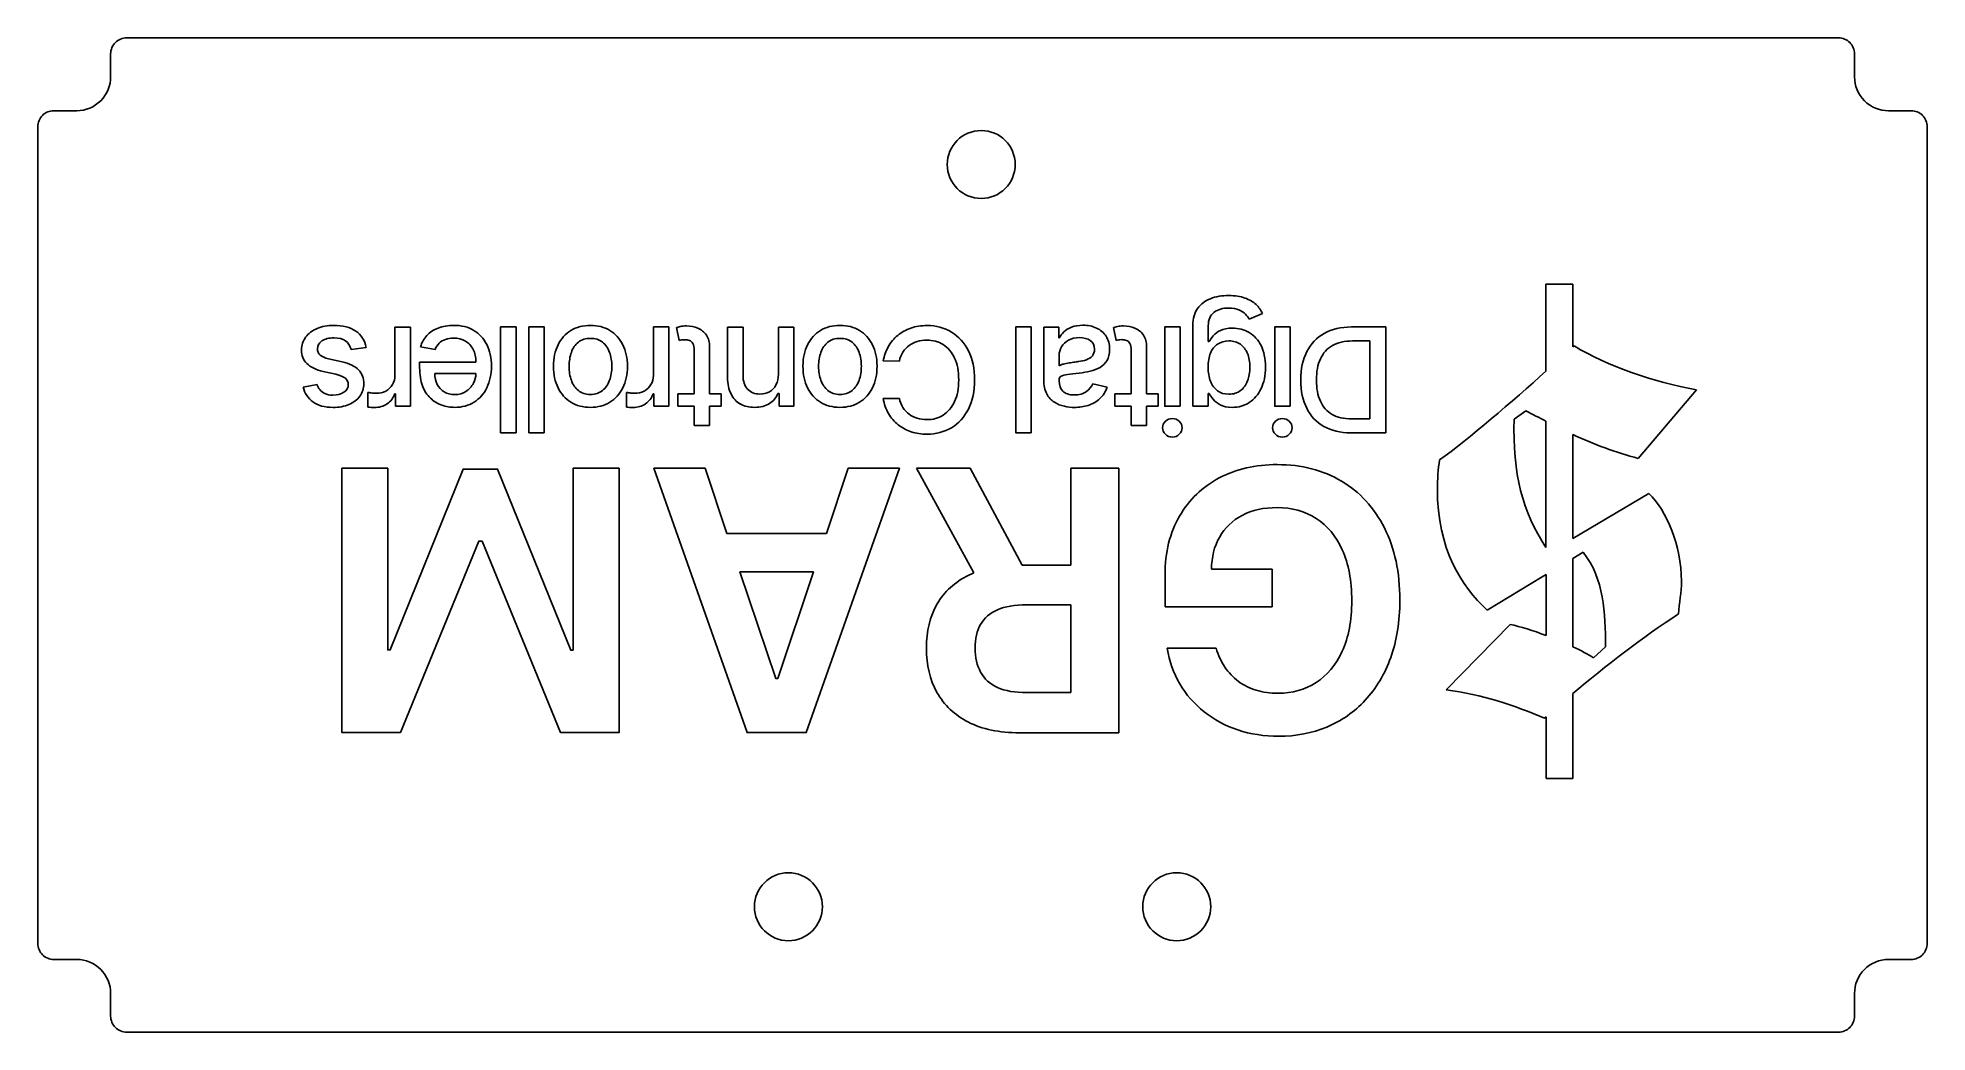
# Model space of a CAD drawing. Header units: millimetres. Extents: x 54 to 349, y 46 to 201.
import ezdxf

# ---------------------------------------------------------------- set-up
doc = ezdxf.new("R2010")
doc.units = ezdxf.units.MM
doc.layers.get('0').update_dxf_attribs({"linetype": 'CONTINUOUS'})

msp = doc.modelspace()

# ---------------------------------------------------------------- linework, layer by layer
for p, q in [((293.69, 162.94), (289.51, 162.94)), ((289.51, 162.94), (289.51, 149.36)), ((293.69, 153.19), (293.69, 162.94)), ((112.33, 156.27), (109.92, 156.27)), ((109.92, 156.27), (109.92, 148.72)), ((112.33, 143.9), (112.33, 156.27)), ((152.65, 156.28), (150.25, 156.28)), ((150.25, 156.28), (150.25, 148.72)), ((152.65, 143.9), (152.65, 156.28)), ((164.23, 156.27), (161.82, 156.27)), ((161.82, 156.27), (161.82, 148.4)), ((164.23, 148.69), (164.23, 156.27)), ((172.15, 156.27), (169.74, 156.27)), ((169.74, 156.27), (169.74, 148.92)), ((172.15, 143.9), (172.15, 156.27)), ((213.49, 156.27), (211.14, 156.27)), ((211.14, 156.27), (211.14, 148.05)), ((213.49, 154.58), (213.49, 156.27)), ((234.42, 156.55), (234.42, 143.9)), ((236.82, 154.02), (236.82, 156.45)), ((243.2, 157.52), (245.27, 158.38)), ((264.53, 156.28), (259.18, 156.28)), ((264.53, 139.77), (264.53, 156.28)), ((153.84, 156.18), (154.28, 154.19)), ((154.61, 154.26), (154.61, 154.25)), ((213.59, 154.58), (213.49, 154.58)), ((222.03, 156.18), (222.47, 154.19)), ((236.98, 154.02), (236.82, 154.02)), ((259.32, 154.1), (262.04, 154.1)), ((262.04, 154.1), (262.04, 141.94)), ((293.93, 153.31), (293.69, 153.19)), ((101.66, 150.84), (99.57, 151.3)), ((103.08, 152.74), (105.41, 153.1)), ((122.56, 150.81), (113.77, 150.81)), ((113.77, 150.81), (113.77, 149.96)), ((113.92, 153.18), (116.2, 152.77)), ((156.61, 152.64), (156.61, 145.83)), ((159.01, 145.83), (159.01, 153.14)), ((186.11, 150.97), (188.62, 150.96)), ((213.55, 150.21), (213.55, 151.81)), ((213.55, 151.81), (213.55, 151.81)), ((224.8, 152.64), (224.8, 145.83)), ((227.2, 145.83), (227.2, 153.14)), ((227.2, 153.14), (227.2, 153.14)), ((237.17, 152.21), (237.17, 152.21)), ((254.31, 151.31), (254.32, 151.31)), ((98.73, 149.34), (100.7, 148.89)), ((116.13, 149.01), (122.56, 149.01)), ((122.56, 149.01), (122.56, 149.01)), ((213.55, 147.9), (213.55, 147.96)), ((221.05, 146.9), (218.78, 147.41)), ((97.77, 147.3), (95.59, 146.91)), ((104.44, 145.48), (104.43, 145.49)), ((105.71, 146.07), (105.71, 143.77)), ((109.87, 145.86), (110, 145.86)), ((110, 145.86), (110, 143.9)), ((115.45, 145.17), (115.45, 145.17)), ((146.03, 146.08), (146.03, 143.77)), ((150.2, 145.87), (150.33, 145.87)), ((150.33, 145.87), (150.33, 143.9)), ((156.61, 145.83), (154.07, 145.83)), ((154.07, 145.83), (154.07, 143.9)), ((160.83, 145.83), (159.01, 145.83)), ((160.83, 143.9), (160.83, 145.83)), ((169.68, 145.91), (169.84, 145.91)), ((169.84, 145.91), (169.84, 143.9)), ((188.63, 145.14), (186.11, 145.14)), ((224.8, 145.83), (222.26, 145.83)), ((222.26, 145.83), (222.26, 143.9)), ((229.02, 145.83), (227.2, 145.83)), ((229.02, 143.9), (229.02, 145.83)), ((236.78, 145.91), (236.95, 145.91)), ((236.78, 143.9), (236.78, 145.91)), ((303.91, 135.78), (312.97, 146.46)), ((106.73, 143.71), (106.73, 143.71)), ((110, 143.9), (112.33, 143.9)), ((150.33, 143.9), (152.66, 143.9)), ((152.66, 143.9), (152.65, 143.9)), ((154.07, 143.9), (156.61, 143.9)), ((156.61, 143.9), (156.61, 140.93)), ((159.01, 140.93), (159.01, 143.9)), ((159.01, 143.9), (160.83, 143.9)), ((163.82, 144.26), (163.82, 144.27)), ((169.84, 143.9), (172.15, 143.9)), ((222.26, 143.9), (224.8, 143.9)), ((224.8, 143.9), (224.8, 140.93)), ((227.2, 140.93), (227.2, 143.9)), ((227.2, 143.9), (229.02, 143.9)), ((234.42, 143.9), (236.78, 143.9)), ((262.04, 141.94), (259.17, 141.94)), ((284.52, 141.92), (286.38, 143.2)), ((289.51, 141.58), (289.51, 121.9)), ((156.61, 140.93), (159.01, 140.93)), ((196.74, 140.57), (196.74, 140.56)), ((224.8, 140.93), (227.2, 140.93)), ((254.85, 140.76), (254.85, 140.76)), ((259.02, 139.77), (264.53, 139.77)), ((293.69, 123.28), (293.69, 139.49)), ((199.65, 134.24), (191.31, 134.24)), ((191.31, 134.24), (200.24, 117.91)), ((207.76, 119.14), (199.65, 134.24)), ((222.84, 134.24), (215.37, 134.24)), ((215.37, 134.24), (215.37, 119.14)), ((222.84, 92.99), (222.84, 134.24)), ((257.59, 132.25), (257.59, 132.24)), ((305.54, 130.32), (293.69, 123.28)), ((293.69, 120.16), (295.32, 121.14)), ((295.32, 121.14), (295.32, 121.14)), ((215.36, 119.14), (207.76, 119.14)), ((215.37, 119.14), (215.36, 119.14)), ((246.81, 118.49), (237.3, 118.49)), ((246.81, 112.65), (246.81, 118.49)), ((293.69, 106.39), (293.69, 120.16)), ((230.07, 117.61), (230.07, 112.65)), ((280.34, 112.09), (288.92, 117.31)), ((288.92, 117.31), (289.52, 117.66)), ((289.52, 117.66), (289.52, 108.14)), ((208.48, 112.93), (215.36, 112.93)), ((215.36, 112.93), (215.36, 99.24)), ((230.07, 112.65), (246.81, 112.65)), ((283.94, 109.88), (273.96, 99.67)), ((238.03, 106.17), (230.42, 106.17)), ((298.8, 106.39), (296.94, 104.65)), ((215.36, 99.24), (208.51, 99.24)), ((293.69, 85.86), (293.69, 99.09)), ((289.28, 95.25), (289.52, 95.49)), ((289.52, 95.49), (289.52, 85.86)), ((207.37, 92.99), (222.84, 92.99)), ((289.52, 85.86), (293.69, 85.86))]:
    msp.add_line(p, q)
msp.add_lwpolyline([(68.06, 201.38, 0.414214), (65.56, 198.88), (65.56, 195.33, -0.415317), (60.26, 190.01), (56.69, 190.01, 0.414214), (54.19, 187.51), (54.19, 60.12, 0.414214), (56.69, 57.62), (60.26, 57.62, -0.414214), (65.56, 52.32), (65.56, 48.78, 0.414214), (68.06, 46.28), (335.15, 46.28, 0.414214), (337.65, 48.78), (337.65, 52.32, -0.414214), (342.95, 57.62), (346.49, 57.62, 0.414214), (348.99, 60.12), (348.99, 187.51, 0.414214), (346.49, 190.01), (342.95, 190.01, -0.414214), (337.65, 195.31), (337.65, 198.88, 0.414214), (335.15, 201.38)], format="xyb", close=True)
for points in [[(128.81, 139.77), (126.41, 139.77), (126.41, 156.28), (128.81, 156.28)], [(133.21, 139.77), (130.81, 139.77), (130.81, 156.28), (133.21, 156.28)], [(209.17, 139.77), (206.77, 139.77), (206.77, 156.28), (209.17, 156.28)], [(232.43, 143.9), (230.03, 143.9), (230.03, 156.28), (232.43, 156.28)], [(249.59, 143.9), (247.18, 143.9), (247.18, 156.28), (249.59, 156.28)], [(137.72, 105.85), (137.34, 105.85), (125.94, 134.12), (120.58, 134.12), (109.18, 105.91), (108.8, 105.91), (108.8, 134.25), (101.63, 134.25), (101.63, 93), (110.77, 93), (123.02, 122.89), (123.5, 122.89), (135.75, 93), (144.89, 93), (144.89, 134.25), (137.72, 134.25)], [(177.23, 124.08), (161.72, 124.08), (158.31, 134.25), (150.33, 134.25), (164.87, 93), (174.09, 93), (188.62, 134.25), (180.64, 134.25), (177.23, 124.08)], [(169.65, 101.46), (169.32, 101.46), (163.74, 118.07), (175.22, 118.07)]]:
    msp.add_lwpolyline(points, close=True)
at = {"extrusion": (0, 0, -1)}
for centre in [(-201.39, 181.62), (-171.31, 65.85), (-231.9, 65.85)]:
    msp.add_circle(centre, 5.3, dxfattribs=at)
for points in [[(237.16, 160.69), (236.32, 160.36), (235.65, 159.85), (235.16, 159.17)], [(240, 161.18), (238.95, 161.18), (238, 161.02), (237.16, 160.69)], [(237.72, 158.57), (238.31, 159.01), (239.07, 159.23), (239.98, 159.23)], [(239.98, 159.23), (240.65, 159.23), (241.19, 159.14), (241.61, 158.95)], [(242.54, 160.79), (241.83, 161.05), (240.99, 161.18), (240, 161.18)], [(244.27, 159.77), (243.82, 160.2), (243.25, 160.54), (242.54, 160.79)], [(245.27, 158.38), (245.05, 158.88), (244.71, 159.35), (244.27, 159.77)], [(100.4, 156.52), (99.4, 156.52), (98.52, 156.36), (97.77, 156.03)], [(103.8, 155.63), (102.92, 156.23), (101.79, 156.52), (100.4, 156.52)], [(119.08, 156.53), (118.17, 156.53), (117.37, 156.39), (116.66, 156.11)], [(122.22, 155.74), (121.34, 156.27), (120.3, 156.53), (119.08, 156.53)], [(140.42, 156.53), (139.26, 156.53), (138.25, 156.26), (137.38, 155.73)], [(143.46, 155.73), (142.59, 156.26), (141.58, 156.53), (140.42, 156.53)], [(154.43, 156.34), (154.18, 156.29), (153.98, 156.23), (153.84, 156.18)], [(155.4, 156.44), (155.02, 156.43), (154.69, 156.4), (154.43, 156.34)], [(157.18, 156.1), (156.63, 156.33), (156.04, 156.45), (155.4, 156.44)], [(179.35, 156.53), (178.2, 156.53), (177.18, 156.26), (176.32, 155.73)], [(182.39, 155.73), (181.52, 156.26), (180.51, 156.53), (179.35, 156.53)], [(192.93, 156.5), (192.02, 156.5), (191.18, 156.37), (190.42, 156.1)], [(196.75, 155.48), (195.63, 156.16), (194.36, 156.5), (192.93, 156.5)], [(215.49, 156.25), (215, 156.05), (214.6, 155.8), (214.29, 155.5)], [(217.25, 156.55), (216.56, 156.55), (215.98, 156.45), (215.49, 156.25)], [(219.37, 156.11), (218.74, 156.4), (218.03, 156.55), (217.25, 156.55)], [(222.63, 156.34), (222.37, 156.29), (222.17, 156.23), (222.03, 156.18)], [(223.59, 156.44), (223.21, 156.43), (222.89, 156.4), (222.63, 156.34)], [(225.37, 156.1), (224.82, 156.33), (224.23, 156.45), (223.59, 156.44)], [(235.16, 159.17), (234.67, 158.49), (234.42, 157.62), (234.42, 156.55)], [(236.82, 156.45), (236.82, 157.42), (237.12, 158.13), (237.72, 158.57)], [(241.61, 158.95), (242.03, 158.76), (242.37, 158.54), (242.61, 158.27)], [(242.61, 158.27), (242.86, 158.01), (243.05, 157.76), (243.2, 157.52)], [(259.18, 156.28), (257.51, 156.28), (256.08, 155.94), (254.9, 155.28)], [(95.98, 154.67), (95.56, 154.1), (95.34, 153.44), (95.34, 152.69)], [(97.77, 156.03), (97.01, 155.7), (96.41, 155.25), (95.98, 154.67)], [(97.82, 152.87), (97.82, 153.35), (98.05, 153.75), (98.53, 154.09)], [(98.53, 154.09), (99, 154.42), (99.63, 154.58), (100.42, 154.58)], [(100.42, 154.58), (101.15, 154.58), (101.73, 154.43), (102.18, 154.12)], [(102.18, 154.12), (102.64, 153.81), (102.93, 153.35), (103.08, 152.74)], [(105.41, 153.1), (105.21, 154.19), (104.67, 155.04), (103.8, 155.63)], [(114.9, 154.95), (114.43, 154.44), (114.1, 153.86), (113.92, 153.18)], [(116.66, 156.11), (115.96, 155.84), (115.37, 155.45), (114.9, 154.95)], [(116.2, 152.77), (116.34, 153.16), (116.56, 153.48), (116.83, 153.75)], [(116.83, 153.75), (117.1, 154.01), (117.43, 154.21), (117.8, 154.34)], [(117.8, 154.34), (118.18, 154.47), (118.6, 154.54), (119.05, 154.54)], [(119.05, 154.54), (119.76, 154.54), (120.37, 154.39), (120.9, 154.08)], [(120.9, 154.08), (121.43, 153.78), (121.83, 153.34), (122.13, 152.76)], [(124.26, 153.52), (123.78, 154.48), (123.1, 155.22), (122.22, 155.74)], [(124.97, 150.17), (124.97, 151.44), (124.73, 152.57), (124.26, 153.52)], [(135.37, 153.5), (134.89, 152.54), (134.65, 151.42), (134.65, 150.14)], [(137.38, 155.73), (136.52, 155.2), (135.85, 154.45), (135.37, 153.5)], [(137.44, 152.32), (137.68, 152.98), (138.05, 153.51), (138.54, 153.91)], [(138.54, 153.91), (139.04, 154.3), (139.66, 154.5), (140.41, 154.5)], [(140.41, 154.5), (141.16, 154.5), (141.8, 154.3), (142.29, 153.91)], [(142.29, 153.91), (142.79, 153.51), (143.16, 152.98), (143.4, 152.32)], [(145.47, 153.5), (145, 154.45), (144.32, 155.2), (143.46, 155.73)], [(146.19, 150.14), (146.19, 151.43), (145.95, 152.54), (145.47, 153.5)], [(154.28, 154.19), (154.36, 154.21), (154.47, 154.23), (154.61, 154.26)], [(154.61, 154.25), (154.76, 154.28), (154.93, 154.29), (155.12, 154.29)], [(155.12, 154.29), (155.38, 154.29), (155.63, 154.25), (155.85, 154.17)], [(155.85, 154.17), (156.07, 154.09), (156.25, 153.93), (156.39, 153.69)], [(156.39, 153.69), (156.53, 153.46), (156.61, 153.11), (156.61, 152.64)], [(158.51, 155), (158.17, 155.5), (157.72, 155.86), (157.18, 156.1)], [(159.01, 153.14), (159.01, 153.89), (158.84, 154.51), (158.51, 155)], [(174.3, 153.5), (173.82, 152.54), (173.58, 151.42), (173.58, 150.15)], [(176.32, 155.73), (175.45, 155.2), (174.78, 154.46), (174.3, 153.5)], [(176.38, 152.32), (176.62, 152.98), (176.98, 153.51), (177.48, 153.91)], [(177.48, 153.91), (177.97, 154.31), (178.59, 154.5), (179.35, 154.5)], [(179.35, 154.5), (180.1, 154.5), (180.73, 154.31), (181.23, 153.91)], [(181.23, 153.91), (181.73, 153.51), (182.09, 152.98), (182.33, 152.32)], [(184.41, 153.5), (183.93, 154.46), (183.26, 155.2), (182.39, 155.73)], [(185.13, 150.15), (185.13, 151.43), (184.89, 152.54), (184.41, 153.5)], [(188.36, 154.96), (187.76, 154.47), (187.27, 153.88), (186.89, 153.2)], [(190.42, 156.1), (189.65, 155.83), (188.96, 155.45), (188.36, 154.96)], [(189.18, 152.36), (189.44, 152.76), (189.76, 153.11), (190.15, 153.38)], [(190.15, 153.38), (190.53, 153.66), (190.96, 153.87), (191.42, 154.02)], [(191.42, 154.02), (191.89, 154.16), (192.39, 154.23), (192.91, 154.23)], [(192.91, 154.23), (193.85, 154.23), (194.7, 154), (195.45, 153.52)], [(195.45, 153.52), (196.2, 153.05), (196.8, 152.35), (197.23, 151.43)], [(199.39, 152.56), (198.74, 153.83), (197.87, 154.8), (196.75, 155.48)], [(214.29, 155.5), (213.98, 155.2), (213.74, 154.89), (213.59, 154.58)], [(213.92, 153.18), (214.17, 153.61), (214.54, 153.95), (215.01, 154.22)], [(215.01, 154.22), (215.49, 154.48), (216.06, 154.61), (216.72, 154.61)], [(216.72, 154.61), (217.39, 154.61), (217.97, 154.46), (218.41, 154.15)], [(218.41, 154.15), (218.85, 153.85), (219.07, 153.4), (219.07, 152.8)], [(220.87, 154.83), (220.51, 155.39), (220, 155.82), (219.37, 156.11)], [(221.43, 152.78), (221.43, 153.59), (221.24, 154.27), (220.87, 154.83)], [(222.47, 154.19), (222.55, 154.21), (222.66, 154.23), (222.8, 154.26)], [(222.8, 154.26), (222.95, 154.28), (223.12, 154.3), (223.31, 154.3)], [(223.31, 154.3), (223.57, 154.3), (223.82, 154.25), (224.04, 154.17)], [(224.04, 154.17), (224.26, 154.09), (224.45, 153.93), (224.59, 153.7)], [(224.59, 153.7), (224.72, 153.46), (224.8, 153.11), (224.8, 152.64)], [(226.7, 155), (226.36, 155.5), (225.92, 155.86), (225.37, 156.1)], [(227.2, 153.14), (227.2, 153.89), (227.04, 154.51), (226.7, 155)], [(237.6, 154.9), (237.33, 154.58), (237.12, 154.28), (236.98, 154.02)], [(237.17, 152.21), (237.42, 152.82), (237.79, 153.29), (238.27, 153.61)], [(238.72, 155.74), (238.25, 155.5), (237.87, 155.22), (237.6, 154.9)], [(238.27, 153.61), (238.75, 153.94), (239.34, 154.1), (240.03, 154.1)], [(240.56, 156.09), (239.81, 156.09), (239.19, 155.97), (238.72, 155.74)], [(240.03, 154.1), (240.72, 154.1), (241.34, 153.93), (241.83, 153.58)], [(243.2, 155.4), (242.42, 155.86), (241.54, 156.09), (240.56, 156.09)], [(241.83, 153.58), (242.31, 153.24), (242.68, 152.76), (242.93, 152.15)], [(245.05, 153.37), (244.6, 154.27), (243.98, 154.95), (243.2, 155.4)], [(245.73, 150.04), (245.73, 151.36), (245.51, 152.46), (245.05, 153.37)], [(254.9, 155.28), (253.71, 154.62), (252.81, 153.67), (252.19, 152.43)], [(254.32, 151.31), (254.73, 152.22), (255.35, 152.91), (256.19, 153.38)], [(256.19, 153.38), (257.02, 153.86), (258.06, 154.1), (259.32, 154.1)], [(312.97, 146.46), (306.23, 147.74), (299.04, 150.17), (293.93, 153.31)], [(95.34, 152.69), (95.34, 151.82), (95.62, 151.11), (96.18, 150.56)], [(96.18, 150.56), (96.74, 150.01), (97.59, 149.6), (98.73, 149.34)], [(98.25, 151.9), (97.96, 152.16), (97.82, 152.49), (97.82, 152.87)], [(99.57, 151.3), (98.98, 151.44), (98.54, 151.64), (98.25, 151.9)], [(104.22, 149.59), (103.67, 150.16), (102.82, 150.58), (101.66, 150.84)], [(122.13, 152.76), (122.4, 152.22), (122.54, 151.57), (122.56, 150.81)], [(137.09, 150.14), (137.09, 150.93), (137.21, 151.66), (137.44, 152.32)], [(143.4, 152.32), (143.64, 151.66), (143.76, 150.93), (143.76, 150.14)], [(176.02, 150.14), (176.02, 150.93), (176.14, 151.66), (176.38, 152.32)], [(182.33, 152.32), (182.57, 151.66), (182.69, 150.93), (182.69, 150.14)], [(186.89, 153.2), (186.51, 152.52), (186.25, 151.78), (186.11, 150.97)], [(188.62, 150.96), (188.73, 151.49), (188.91, 151.95), (189.18, 152.36)], [(197.23, 151.43), (197.66, 150.51), (197.88, 149.37), (197.88, 148.03)], [(200.35, 148.02), (200.35, 149.79), (200.03, 151.29), (199.39, 152.56)], [(213.55, 151.81), (213.55, 152.29), (213.67, 152.75), (213.92, 153.18)], [(214.05, 150.45), (213.8, 150.38), (213.64, 150.3), (213.55, 150.21)], [(214.88, 150.63), (214.57, 150.58), (214.29, 150.52), (214.05, 150.45)], [(215.79, 150.77), (215.49, 150.73), (215.19, 150.69), (214.88, 150.63)], [(216.53, 150.87), (216.33, 150.84), (216.09, 150.81), (215.79, 150.77)], [(217.81, 151.17), (217.42, 151.03), (217, 150.93), (216.53, 150.87)], [(218.73, 151.77), (218.5, 151.51), (218.19, 151.31), (217.81, 151.17)], [(219.07, 152.8), (219.07, 152.38), (218.96, 152.03), (218.73, 151.77)], [(219.93, 149.98), (220.39, 150.24), (220.75, 150.6), (221.02, 151.05)], [(221.02, 151.05), (221.29, 151.51), (221.43, 152.08), (221.43, 152.78)], [(236.8, 150.01), (236.8, 150.85), (236.92, 151.6), (237.17, 152.21)], [(242.93, 152.15), (243.18, 151.54), (243.3, 150.82), (243.3, 150.01)], [(252.19, 152.43), (251.56, 151.2), (251.25, 149.72), (251.25, 148)], [(253.69, 148), (253.69, 149.29), (253.9, 150.41), (254.31, 151.31)], [(100.7, 148.89), (101.38, 148.73), (101.87, 148.52), (102.18, 148.27)], [(102.18, 148.27), (102.48, 148.02), (102.64, 147.68), (102.64, 147.27)], [(105.05, 147.4), (105.05, 148.29), (104.77, 149.01), (104.22, 149.59)], [(104.43, 145.49), (104.84, 146.04), (105.05, 146.67), (105.05, 147.4)], [(109.92, 148.72), (109.92, 148.18), (109.8, 147.7), (109.54, 147.28)], [(113.77, 149.96), (113.77, 148.84), (113.92, 147.88), (114.22, 147.09)], [(116.52, 147.32), (116.26, 147.81), (116.13, 148.37), (116.13, 149.01)], [(122.16, 147.51), (121.89, 146.99), (121.5, 146.55), (121, 146.23)], [(122.56, 149.01), (122.53, 148.48), (122.4, 147.98), (122.16, 147.51)], [(124.26, 146.81), (124.73, 147.78), (124.97, 148.9), (124.97, 150.17)], [(134.65, 150.14), (134.65, 148.86), (134.89, 147.74), (135.37, 146.78)], [(137.44, 147.96), (137.2, 148.62), (137.09, 149.35), (137.09, 150.14)], [(138.54, 146.36), (138.05, 146.76), (137.68, 147.29), (137.44, 147.96)], [(143.4, 147.96), (143.16, 147.29), (142.79, 146.76), (142.29, 146.36)], [(143.76, 150.14), (143.76, 149.34), (143.64, 148.62), (143.4, 147.96)], [(145.47, 146.78), (145.95, 147.74), (146.19, 148.86), (146.19, 150.14)], [(150.25, 148.72), (150.25, 148.18), (150.12, 147.7), (149.86, 147.28)], [(161.82, 148.4), (161.82, 147.38), (162, 146.52), (162.35, 145.83)], [(164.93, 146.58), (164.46, 147.09), (164.23, 147.79), (164.23, 148.69)], [(169.74, 148.92), (169.74, 148.27), (169.62, 147.71), (169.37, 147.24)], [(173.58, 150.15), (173.58, 148.87), (173.82, 147.74), (174.3, 146.78)], [(176.38, 147.96), (176.14, 148.62), (176.02, 149.35), (176.02, 150.14)], [(177.48, 146.36), (176.99, 146.76), (176.62, 147.29), (176.38, 147.96)], [(182.33, 147.96), (182.09, 147.29), (181.73, 146.76), (181.23, 146.36)], [(182.69, 150.14), (182.69, 149.34), (182.57, 148.62), (182.33, 147.96)], [(184.41, 146.78), (184.89, 147.74), (185.13, 148.86), (185.13, 150.15)], [(197.88, 148.03), (197.88, 146.69), (197.66, 145.57), (197.23, 144.64)], [(199.38, 143.48), (200.03, 144.75), (200.35, 146.26), (200.35, 148.02)], [(211.14, 148.05), (211.14, 147.15), (211.3, 146.42), (211.61, 145.85)], [(213.55, 147.96), (213.55, 148.25), (213.66, 148.46), (213.86, 148.59)], [(214.14, 146.27), (213.75, 146.65), (213.55, 147.2), (213.55, 147.9)], [(213.86, 148.59), (214.08, 148.72), (214.41, 148.81), (214.87, 148.86)], [(214.87, 148.86), (215.33, 148.92), (215.94, 148.99), (216.68, 149.08)], [(216.68, 149.08), (217.26, 149.15), (217.84, 149.25), (218.4, 149.38)], [(218.78, 147.41), (218.61, 146.97), (218.28, 146.58), (217.82, 146.22)], [(218.4, 149.38), (218.97, 149.52), (219.48, 149.72), (219.93, 149.98)], [(237.17, 147.81), (236.92, 148.45), (236.8, 149.18), (236.8, 150.01)], [(238.26, 146.33), (237.78, 146.68), (237.42, 147.18), (237.17, 147.81)], [(242.93, 147.87), (242.69, 147.23), (242.33, 146.72), (241.84, 146.35)], [(243.3, 150.01), (243.3, 149.2), (243.18, 148.51), (242.93, 147.87)], [(245.06, 146.66), (245.51, 147.6), (245.73, 148.72), (245.73, 150.04)], [(251.25, 148), (251.25, 146.28), (251.56, 144.82), (252.18, 143.59)], [(254.31, 144.7), (253.9, 145.6), (253.69, 146.7), (253.69, 148)], [(289.51, 149.36), (284.29, 144.71), (277.44, 138.79), (272.91, 135.54)], [(95.59, 146.91), (95.83, 145.95), (96.34, 145.18), (97.11, 144.6)], [(97.11, 144.6), (97.88, 144.02), (98.93, 143.73), (100.27, 143.73)], [(98.2, 146.51), (98, 146.76), (97.86, 147.03), (97.77, 147.3)], [(98.99, 145.89), (98.66, 146.05), (98.4, 146.25), (98.2, 146.51)], [(100.24, 145.64), (99.74, 145.64), (99.33, 145.72), (98.99, 145.89)], [(101.95, 146.1), (101.49, 145.8), (100.92, 145.64), (100.24, 145.64)], [(102.64, 147.27), (102.64, 146.79), (102.41, 146.4), (101.95, 146.1)], [(102.74, 144.19), (103.46, 144.5), (104.03, 144.93), (104.44, 145.48)], [(106.22, 145.98), (105.98, 146.02), (105.81, 146.05), (105.71, 146.07)], [(106.97, 145.93), (106.72, 145.93), (106.47, 145.95), (106.22, 145.98)], [(108.49, 146.29), (108.04, 146.05), (107.54, 145.93), (106.97, 145.93)], [(109.54, 147.28), (109.28, 146.86), (108.93, 146.53), (108.49, 146.29)], [(108.68, 144.29), (109.25, 144.67), (109.65, 145.2), (109.87, 145.86)], [(114.22, 147.09), (114.52, 146.31), (114.93, 145.67), (115.45, 145.17)], [(115.45, 145.17), (115.97, 144.68), (116.56, 144.32), (117.21, 144.09)], [(117.6, 146.16), (117.13, 146.44), (116.77, 146.83), (116.52, 147.32)], [(119.23, 145.73), (118.61, 145.73), (118.06, 145.87), (117.6, 146.16)], [(121, 146.23), (120.5, 145.9), (119.91, 145.73), (119.23, 145.73)], [(119.25, 143.74), (120.39, 143.74), (121.4, 144.01), (122.26, 144.55)], [(122.26, 144.55), (123.11, 145.09), (123.78, 145.85), (124.26, 146.81)], [(135.37, 146.78), (135.84, 145.81), (136.51, 145.07), (137.38, 144.53)], [(137.38, 144.53), (138.25, 144), (139.26, 143.74), (140.42, 143.74)], [(140.41, 145.75), (139.65, 145.75), (139.04, 145.95), (138.54, 146.36)], [(142.29, 146.36), (141.8, 145.95), (141.17, 145.75), (140.41, 145.75)], [(140.42, 143.74), (141.58, 143.74), (142.59, 144), (143.46, 144.53)], [(143.46, 144.53), (144.32, 145.07), (144.99, 145.81), (145.47, 146.78)], [(146.55, 145.98), (146.3, 146.02), (146.13, 146.05), (146.03, 146.08)], [(147.29, 145.93), (147.04, 145.93), (146.79, 145.95), (146.55, 145.98)], [(148.81, 146.29), (148.36, 146.05), (147.86, 145.93), (147.29, 145.93)], [(149.86, 147.28), (149.6, 146.86), (149.25, 146.53), (148.81, 146.29)], [(149, 144.29), (149.57, 144.68), (149.97, 145.2), (150.2, 145.87)], [(162.35, 145.83), (162.7, 145.14), (163.19, 144.61), (163.82, 144.26)], [(166.86, 145.82), (166.04, 145.82), (165.4, 146.07), (164.93, 146.58)], [(168.34, 146.18), (167.91, 145.94), (167.42, 145.82), (166.86, 145.82)], [(169.37, 147.24), (169.12, 146.78), (168.78, 146.42), (168.34, 146.18)], [(168.34, 144.33), (168.95, 144.73), (169.4, 145.26), (169.68, 145.91)], [(174.3, 146.78), (174.78, 145.82), (175.45, 145.07), (176.32, 144.54)], [(176.32, 144.54), (177.18, 144), (178.2, 143.74), (179.35, 143.74)], [(179.35, 145.76), (178.59, 145.76), (177.97, 145.96), (177.48, 146.36)], [(181.23, 146.36), (180.73, 145.95), (180.1, 145.76), (179.35, 145.76)], [(179.35, 143.74), (180.51, 143.74), (181.53, 144), (182.39, 144.54)], [(182.39, 144.54), (183.26, 145.07), (183.93, 145.81), (184.41, 146.78)], [(186.11, 145.14), (186.25, 144.25), (186.52, 143.47), (186.92, 142.78)], [(189.17, 143.72), (188.91, 144.13), (188.72, 144.6), (188.63, 145.14)], [(197.23, 144.64), (196.8, 143.72), (196.21, 143.02), (195.46, 142.54)], [(211.61, 145.85), (211.92, 145.28), (212.32, 144.84), (212.8, 144.54)], [(212.8, 144.54), (213.28, 144.24), (213.8, 144.03), (214.36, 143.91)], [(215.91, 145.68), (215.09, 145.68), (214.54, 145.88), (214.14, 146.27)], [(217.82, 146.22), (217.35, 145.86), (216.72, 145.68), (215.91, 145.68)], [(218.07, 144.05), (218.75, 144.27), (219.35, 144.6), (219.86, 145.07)], [(219.86, 145.07), (220.38, 145.54), (220.78, 146.14), (221.05, 146.9)], [(236.95, 145.91), (237.1, 145.65), (237.3, 145.35), (237.57, 145.01)], [(237.57, 145.01), (237.84, 144.67), (238.21, 144.38), (238.68, 144.12)], [(240.03, 145.79), (239.3, 145.79), (238.74, 145.97), (238.26, 146.33)], [(241.84, 146.35), (241.36, 145.98), (240.75, 145.79), (240.03, 145.79)], [(240.54, 143.74), (241.54, 143.74), (242.43, 143.99), (243.21, 144.49)], [(243.21, 144.49), (244, 144.99), (244.61, 145.72), (245.06, 146.66)], [(256.14, 142.64), (255.33, 143.11), (254.72, 143.8), (254.31, 144.7)], [(100.27, 143.73), (101.2, 143.73), (102.02, 143.88), (102.74, 144.19)], [(105.71, 143.77), (105.83, 143.75), (105.99, 143.74), (106.2, 143.73)], [(106.2, 143.73), (106.41, 143.72), (106.58, 143.71), (106.73, 143.71)], [(106.73, 143.71), (107.46, 143.71), (108.11, 143.9), (108.68, 144.29)], [(117.21, 144.09), (117.87, 143.85), (118.55, 143.74), (119.25, 143.74)], [(146.03, 143.77), (146.15, 143.75), (146.31, 143.74), (146.52, 143.73)], [(146.52, 143.73), (146.73, 143.72), (146.9, 143.72), (147.06, 143.72)], [(147.06, 143.72), (147.78, 143.72), (148.43, 143.91), (149, 144.29)], [(163.82, 144.27), (164.45, 143.92), (165.19, 143.74), (166.03, 143.74)], [(166.03, 143.74), (166.97, 143.74), (167.73, 143.94), (168.34, 144.33)], [(186.92, 142.78), (187.32, 142.09), (187.82, 141.5), (188.43, 141.02)], [(190.14, 142.68), (189.76, 142.97), (189.43, 143.32), (189.17, 143.72)], [(191.41, 142.04), (190.94, 142.18), (190.52, 142.4), (190.14, 142.68)], [(192.91, 141.82), (192.38, 141.82), (191.88, 141.9), (191.41, 142.04)], [(195.46, 142.54), (194.71, 142.06), (193.86, 141.82), (192.91, 141.82)], [(196.74, 140.56), (197.86, 141.24), (198.74, 142.22), (199.38, 143.48)], [(214.36, 143.91), (214.92, 143.79), (215.44, 143.73), (215.94, 143.73)], [(215.94, 143.73), (216.68, 143.73), (217.39, 143.84), (218.07, 144.05)], [(230.14, 141.57), (229.84, 141.29), (229.69, 140.94), (229.69, 140.55)], [(231.22, 141.99), (230.8, 141.99), (230.44, 141.85), (230.14, 141.57)], [(232.29, 141.57), (231.99, 141.85), (231.64, 141.99), (231.22, 141.99)], [(232.74, 140.56), (232.74, 140.95), (232.59, 141.29), (232.29, 141.57)], [(238.68, 144.12), (239.15, 143.87), (239.78, 143.74), (240.54, 143.74)], [(247.3, 141.57), (247, 141.29), (246.85, 140.94), (246.85, 140.55)], [(248.38, 141.99), (247.96, 141.99), (247.6, 141.85), (247.3, 141.57)], [(249.45, 141.57), (249.15, 141.85), (248.79, 141.99), (248.38, 141.99)], [(249.9, 140.56), (249.9, 140.95), (249.75, 141.29), (249.45, 141.57)], [(252.18, 143.59), (252.8, 142.36), (253.69, 141.42), (254.85, 140.76)], [(259.17, 141.94), (257.96, 141.94), (256.96, 142.18), (256.14, 142.64)], [(289.51, 121.9), (285.81, 127.43), (284.31, 133.34), (284.52, 141.92)], [(286.38, 143.2), (287.43, 142.62), (288.47, 142.15), (289.51, 141.58)], [(188.43, 141.02), (189.03, 140.54), (189.72, 140.18), (190.48, 139.93)], [(190.48, 139.93), (191.24, 139.68), (192.05, 139.55), (192.93, 139.55)], [(192.93, 139.55), (194.35, 139.55), (195.63, 139.89), (196.74, 140.57)], [(229.69, 140.55), (229.69, 140.15), (229.84, 139.82), (230.14, 139.54)], [(230.14, 139.54), (230.44, 139.25), (230.8, 139.11), (231.22, 139.11)], [(231.22, 139.11), (231.64, 139.11), (232, 139.25), (232.29, 139.54)], [(232.29, 139.54), (232.59, 139.82), (232.74, 140.16), (232.74, 140.56)], [(246.85, 140.55), (246.85, 140.15), (247, 139.82), (247.3, 139.54)], [(247.3, 139.54), (247.6, 139.25), (247.96, 139.11), (248.38, 139.11)], [(248.38, 139.11), (248.79, 139.11), (249.15, 139.25), (249.45, 139.54)], [(249.45, 139.54), (249.75, 139.82), (249.9, 140.16), (249.9, 140.56)], [(254.85, 140.76), (256.01, 140.1), (257.4, 139.77), (259.02, 139.77)], [(293.69, 139.49), (296.95, 137.98), (300.43, 136.7), (303.91, 135.78)], [(238.53, 132.73), (235.9, 131.34), (233.83, 129.35), (232.33, 126.77)], [(247.59, 134.81), (244.18, 134.81), (241.16, 134.11), (238.53, 132.73)], [(257.59, 132.24), (254.73, 133.95), (251.39, 134.81), (247.59, 134.81)], [(272.91, 135.54), (272.68, 134.15), (272.56, 132.41), (272.56, 131.01)], [(264.3, 124.93), (262.7, 128.1), (260.46, 130.54), (257.59, 132.25)], [(272.56, 131.01), (272.56, 121.61), (276.28, 115.92), (280.34, 112.08)], [(310.65, 116.62), (310.65, 122.19), (308.33, 127.65), (305.54, 130.32)], [(232.33, 126.77), (230.82, 124.2), (230.07, 121.14), (230.07, 117.61)], [(238.55, 123.46), (239.38, 124.94), (240.57, 126.09), (242.11, 126.89)], [(242.11, 126.89), (243.64, 127.7), (245.46, 128.11), (247.55, 128.11)], [(247.55, 128.11), (249.87, 128.11), (251.89, 127.54), (253.64, 126.42)], [(253.64, 126.42), (255.38, 125.3), (256.75, 123.66), (257.73, 121.5)], [(266.71, 113.67), (266.71, 118.02), (265.91, 121.77), (264.3, 124.93)], [(237.3, 118.49), (237.34, 120.39), (237.75, 122.04), (238.55, 123.46)], [(257.73, 121.5), (258.71, 119.34), (259.2, 116.7), (259.2, 113.58)], [(295.32, 121.14), (298.57, 116.96), (298.8, 111.74), (298.8, 106.39)], [(199.45, 117.56), (197.27, 116.5), (195.63, 115.01), (194.51, 113.07)], [(200.24, 117.91), (199.97, 117.8), (199.7, 117.68), (199.45, 117.56)], [(310.18, 111.51), (310.3, 113.25), (310.65, 114.88), (310.65, 116.62)], [(194.51, 113.07), (193.39, 111.13), (192.83, 108.83), (192.83, 106.19)], [(201.29, 109.88), (201.87, 110.89), (202.74, 111.64), (203.92, 112.16)], [(203.92, 112.16), (205.11, 112.68), (206.62, 112.93), (208.48, 112.93)], [(259.2, 113.58), (259.2, 110.47), (258.7, 107.87), (257.72, 105.72)], [(265.29, 104.74), (266.23, 107.36), (266.71, 110.34), (266.71, 113.67)], [(200.44, 106.19), (200.44, 107.65), (200.72, 108.88), (201.29, 109.88)], [(289.52, 108.14), (287.54, 108.95), (285.45, 109.54), (283.94, 109.88)], [(293.69, 99.09), (298.81, 103.38), (304.61, 107.91), (310.18, 111.51)], [(192.83, 106.19), (192.83, 103.54), (193.38, 101.25), (194.49, 99.27)], [(201.3, 102.43), (200.73, 103.47), (200.44, 104.72), (200.44, 106.19)], [(230.42, 106.17), (230.72, 104.15), (231.38, 102.29), (232.37, 100.61)], [(239.41, 103.24), (238.82, 104.11), (238.37, 105.08), (238.03, 106.17)], [(296.94, 104.65), (296.13, 105.23), (294.97, 105.81), (293.69, 106.39)], [(241.5, 101.01), (240.69, 101.63), (239.99, 102.37), (239.41, 103.24)], [(257.72, 105.72), (256.73, 103.56), (255.37, 101.93), (253.64, 100.81)], [(261.31, 98.07), (263.02, 99.9), (264.34, 102.12), (265.29, 104.74)], [(203.94, 100.05), (202.76, 100.6), (201.88, 101.39), (201.3, 102.43)], [(232.37, 100.61), (233.36, 98.94), (234.63, 97.48), (236.17, 96.26)], [(244.29, 99.62), (243.25, 99.93), (242.32, 100.4), (241.5, 101.01)], [(253.64, 100.81), (251.91, 99.7), (249.93, 99.14), (247.72, 99.14)], [(194.49, 99.27), (195.6, 97.29), (197.23, 95.75), (199.38, 94.65)], [(208.51, 99.24), (206.65, 99.24), (205.12, 99.51), (203.94, 100.05)], [(247.72, 99.14), (246.48, 99.14), (245.34, 99.3), (244.29, 99.62)], [(255.31, 93.88), (257.6, 94.84), (259.61, 96.23), (261.31, 98.07)], [(273.96, 99.67), (279.53, 98.97), (284.64, 97.23), (289.28, 95.25)], [(199.38, 94.65), (201.54, 93.54), (204.2, 92.99), (207.37, 92.99)], [(236.17, 96.26), (237.7, 95.04), (239.46, 94.1), (241.43, 93.43)], [(241.43, 93.43), (243.41, 92.77), (245.54, 92.44), (247.82, 92.44)], [(247.82, 92.44), (250.52, 92.44), (253.01, 92.92), (255.31, 93.88)]]:
    msp.add_open_spline(points, degree=3)

doc.saveas('drawing.dxf')
